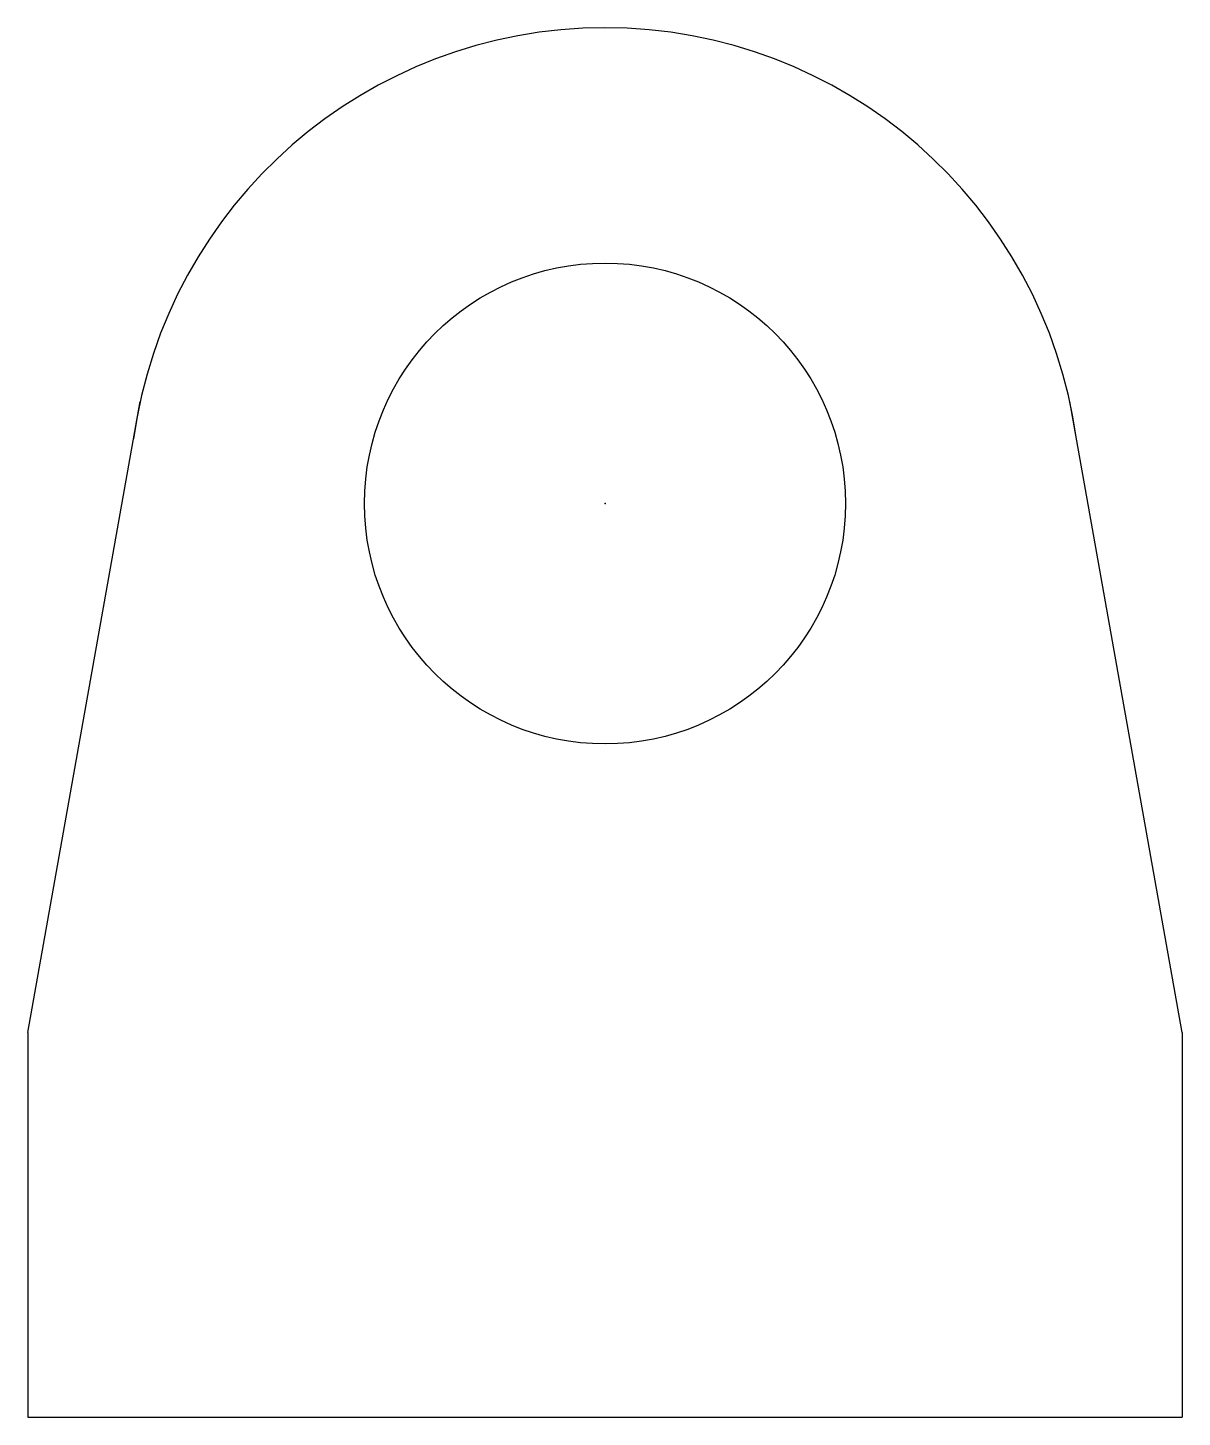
# Model space of a CAD drawing. Header units: millimetres. Extents: x -38.1 to 38.1, y -60.3 to 31.4.
import ezdxf

# ---------------------------------------------------------------- set-up
doc = ezdxf.new("R2010")
doc.units = ezdxf.units.MM
doc.header["$PDSIZE"] = -1

msp = doc.modelspace()

# ---------------------------------------------------------------- linework, layer by layer
at = {"color": 7, "linetype": 'Continuous'}
for p, q in [((-38.1, -34.925), (-30.68, 6.733)), ((38.1, -34.925), (30.68, 6.733)), ((-38.1, -34.925), (-38.1, -60.325)), ((38.1, -34.925), (38.1, -60.325)), ((-38.1, -60.325), (38.1, -60.325))]:
    msp.add_line(p, q, dxfattribs=at)
msp.add_circle((0, 0), 15.875, dxfattribs=at)
msp.add_arc((0, 0), 31.411, 7.82061, 172.17939, dxfattribs=at)
msp.add_point((0, 0), dxfattribs=at)

doc.saveas('drawing.dxf')
